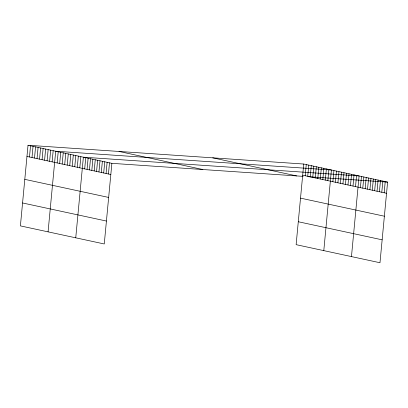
<?xml version="1.0" encoding="UTF-8"?>
<svg xmlns="http://www.w3.org/2000/svg" width="408" height="408" viewBox="0 0 408 408"><rect width="100%" height="100%" fill="white"/><g stroke="black" fill="none" stroke-linecap="round" stroke-linejoin="round"><path stroke-width="0.61" d="M28.019 145.258L20.4 225.889L104.259 243.964L111.879 163.338L28.019 145.258L303.741 164.036L387.6 182.111L379.981 262.742L296.121 244.662L303.741 164.036M29.478 156.983L30.539 145.804M31.997 157.524L33.053 146.345M34.512 158.069L35.567 146.885M37.026 158.61L38.087 147.431M39.545 159.151L40.601 147.971M42.06 159.696L43.115 148.512M44.574 160.237L45.63 149.058M47.088 160.778L48.149 149.598M49.608 161.323L50.663 150.139M52.122 161.864L53.178 150.685M48.073 231.856L55.692 151.225L331.413 169.998L323.794 250.629M57.156 162.95L58.211 151.766M59.67 163.491L60.726 152.311M62.184 164.031L63.24 152.852M64.699 164.577L65.759 153.393M67.218 165.118L68.274 153.938M69.732 165.658L70.788 154.479M72.247 166.204L73.302 155.02M74.761 166.744L75.822 155.565M77.28 167.285L78.336 156.106M79.795 167.831L80.85 156.647M75.745 237.818L83.37 157.192L359.091 175.965L351.466 256.596M84.686 168.881L85.741 157.702M87.062 169.397L88.118 158.217M89.439 169.906L90.494 158.727M91.815 170.422L92.871 159.237M94.192 170.932L95.248 159.752M96.569 171.447L97.624 160.262M98.94 171.957L100.001 160.778M101.317 172.467L102.377 161.287M103.693 172.982L104.749 161.803M106.07 173.492L107.126 162.313M108.446 174.007L109.502 162.823M305.199 175.756L306.26 164.577M307.719 176.297L308.774 165.118M310.233 176.843L311.289 165.663M312.747 177.383L313.808 166.204M315.267 177.929L316.322 166.744M317.781 178.469L318.837 167.29M320.295 179.01L321.351 167.831M322.81 179.556L323.87 168.371M325.329 180.096L326.385 168.917M327.843 180.637L328.899 169.458M332.877 181.723L333.933 170.544M335.391 182.264L336.447 171.085M337.906 182.809L338.961 171.625M340.42 183.35L341.481 172.171M342.939 183.891L343.995 172.712M345.454 184.436L346.509 173.252M347.968 184.977L349.024 173.798M350.482 185.518L351.543 174.338M353.002 186.063L354.057 174.879M355.516 186.604L356.572 175.425M360.407 187.66L361.463 176.475M362.783 188.17L363.839 176.99M365.16 188.685L366.216 177.5M367.537 189.195L368.592 178.016M369.913 189.705L370.969 178.526M372.29 190.22L373.345 179.041M374.661 190.73L375.722 179.551M377.038 191.245L378.099 180.061M379.415 191.755L380.47 180.576M381.791 192.27L382.847 181.086M384.168 192.78L385.223 181.601M111.879 163.338L303.154 176.363M308.504 176.725L387.6 182.111M302.685 175.216L386.544 193.29M212.757 157.84L296.611 175.914M119.008 151.455L202.868 169.534M300.517 198.135L384.377 216.209M26.964 156.442L110.823 174.517M298.289 221.743L382.143 239.822M24.796 179.357L108.656 197.436M22.567 202.97L106.422 221.049"/></g></svg>
